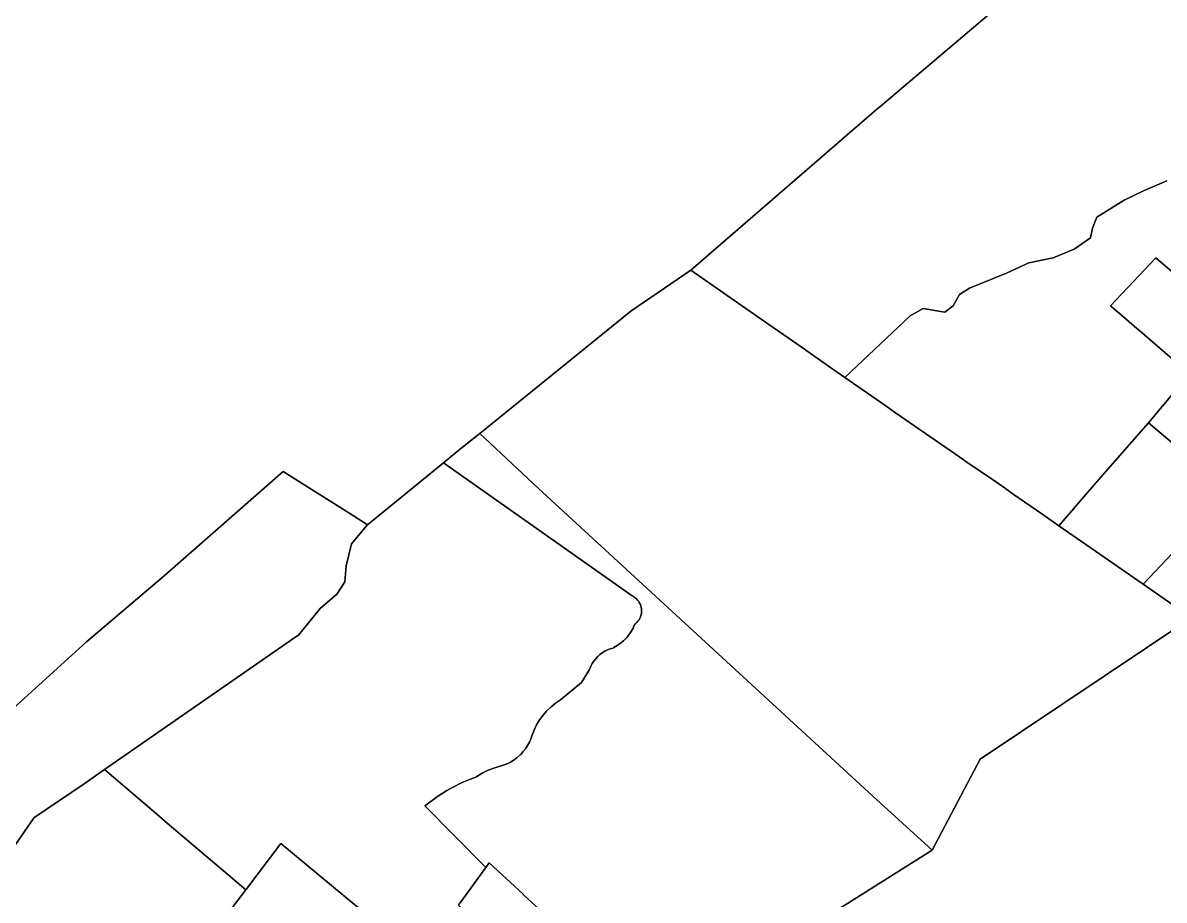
# Model space of a CAD drawing. Header units: metres. Extents: x 3 to 1005126, y 39 to 4383651.
# Drawn here: x 486528 to 487755, y 4374297 to 4375240 of the extents above; entities that cross this region are included whole.
import ezdxf

# ---------------------------------------------------------------- set-up
doc = ezdxf.new("R2010")
doc.units = ezdxf.units.M
doc.header["$MEASUREMENT"] = 0
doc.layers.add('TM_Llucmajor', color=7, linetype='Continuous')

msp = doc.modelspace()

# ---------------------------------------------------------------- linework, layer by layer
at = {"layer": 'TM_Llucmajor', "linetype": 'Continuous', "flags": 128}
for points in [[(487681.6, 4375347), (487449.1, 4375149.7), (487445.6, 4375146.7), (487245.8, 4374974), (487181.5, 4374929.9), (487019.1, 4374798.7), (486998.9, 4374782.3), (486980.2, 4374767.1), (486898.5, 4374700.5), (486878.5, 4374713.2), (486844.9, 4374734.3), (486808.1, 4374757.6), (486680.3, 4374645.7), (486596.6, 4374574.6), (486513.9, 4374499.6)], [(487757.5, 4375070.2), (487732.3, 4375059.5), (487711.5, 4375049.3), (487682, 4375031), (487677.5, 4375019.2), (487675.2, 4375008.9), (487657.7, 4374996.5), (487635.4, 4374987.4), (487609, 4374982.1), (487585.3, 4374970.8), (487545.2, 4374954.9), (487534.6, 4374947.8), (487528, 4374935.6), (487519, 4374928.9), (487495.7, 4374932.9), (487481.8, 4374925.1), (487411.6, 4374858.7), (487395, 4374870.3), (487369.4, 4374888.1), (487369.1, 4374888.4), (487316.8, 4374924.7), (487245.8, 4374974), (487445.6, 4375146.7), (487449.1, 4375149.7), (487681.6, 4375347)], [(487781.2, 4374956.9), (487745.6, 4374987.3), (487696.7, 4374935.9), (487702.4, 4374931), (487705.7, 4374928.1), (487725, 4374911.5), (487726.1, 4374910.6), (487781.9, 4374862.5), (487737.6, 4374810.1), (487684, 4374748.6), (487658.9, 4374719.9), (487657.4, 4374718.1), (487641.3, 4374699.5), (487623.1, 4374712.1), (487617.2, 4374716.2), (487592.4, 4374733.4), (487583.9, 4374739.4), (487573.3, 4374746.8), (487541.5, 4374768.5), (487535.1, 4374773), (487465.9, 4374820.9), (487454.3, 4374829), (487411.6, 4374858.7), (487481.8, 4374925.1), (487495.7, 4374932.9), (487519, 4374928.9), (487528, 4374935.6), (487534.6, 4374947.8), (487545.2, 4374954.9), (487585.3, 4374970.8), (487609, 4374982.1), (487635.4, 4374987.4), (487657.7, 4374996.5), (487675.2, 4375008.9), (487677.5, 4375019.2), (487682, 4375031), (487711.5, 4375049.3), (487732.3, 4375059.5), (487757.5, 4375070.2)], [(487779.9, 4374597.9), (487557, 4374448.7), (487505.3, 4374350.8), (487441.4, 4374408.7), (487082.3, 4374739.6), (487082.3, 4374739.6), (487019.1, 4374798.7), (487181.5, 4374929.9), (487245.8, 4374974), (487316.8, 4374924.7), (487369.1, 4374888.4), (487369.4, 4374888.1), (487395, 4374870.3), (487411.6, 4374858.7), (487454.3, 4374829), (487465.9, 4374820.9), (487535.1, 4374773), (487541.5, 4374768.5), (487573.3, 4374746.8), (487583.9, 4374739.4), (487592.4, 4374733.4), (487617.2, 4374716.2), (487623.1, 4374712.1), (487641.3, 4374699.5), (487690, 4374665.7), (487731.8, 4374636.8), (487784, 4374600.6)], [(487148.3, 4374227.1), (487066, 4374303), (487065.7, 4374303.3), (487029.2, 4374337.1), (487025.7, 4374332.3), (487025.7, 4374332.3), (486960.3, 4374398.4), (486961.1, 4374399.1), (486973.7, 4374408.4), (486983.7, 4374414.8), (486987.1, 4374416.7), (487001.1, 4374423.7), (487015.7, 4374429.5), (487017.2, 4374430.5), (487022.6, 4374433.8), (487028.3, 4374436.6), (487034.3, 4374438.9), (487044.5, 4374442), (487048.5, 4374443.5), (487052.3, 4374445.5), (487056, 4374447.7), (487059.4, 4374450.3), (487062.7, 4374453.1), (487064.3, 4374454.8), (487065.6, 4374456.3), (487068.3, 4374459.6), (487070.6, 4374463.2), (487072.7, 4374467), (487074.4, 4374471), (487075.3, 4374473.8), (487077.5, 4374479.7), (487080.2, 4374485.3), (487083.5, 4374490.7), (487087.2, 4374495.7), (487090.7, 4374499.9), (487091.3, 4374500.5), (487095.8, 4374504.8), (487100.6, 4374508.8), (487105.8, 4374512.3), (487128.4, 4374530.8), (487137.1, 4374544.8), (487137.3, 4374545.5), (487138.6, 4374548.5), (487140.1, 4374551.3), (487141.8, 4374553.9), (487143.8, 4374556.4), (487145.9, 4374558.8), (487148.3, 4374560.9), (487150.8, 4374562.8), (487153.5, 4374564.5), (487156.4, 4374565.9), (487159.3, 4374567.1), (487162.4, 4374568), (487163.3, 4374568.6), (487167, 4374570.7), (487170.5, 4374573.2), (487173.7, 4374575.9), (487176.7, 4374579), (487178.5, 4374581.2), (487179.4, 4374582.3), (487181.8, 4374585.8), (487183.9, 4374589.5), (487185.6, 4374593.3), (487186.5, 4374594), (487187.9, 4374595.3), (487189.2, 4374596.7), (487190.3, 4374598.3), (487191.2, 4374599.9), (487192, 4374601.7), (487192.5, 4374603.5), (487192.9, 4374605.3), (487193.1, 4374607.2), (487193, 4374609.1), (487192.8, 4374611), (487192.7, 4374611.5), (487192.4, 4374612.8), (487191.8, 4374614.6), (487191, 4374616.3), (487190, 4374618), (487188.8, 4374619.5), (487187.5, 4374620.9), (487186.1, 4374622.1), (487184.5, 4374623.2), (487182.9, 4374624.1), (486980.2, 4374767.1), (486998.9, 4374782.3), (487019.1, 4374798.7), (487082.3, 4374739.6), (487441.4, 4374408.7), (487505.3, 4374350.8), (487317.5, 4374232.6)], [(486954, 4374234.6), (486805.6, 4374358.1), (486767.7, 4374308), (486748.4, 4374324.5), (486683.4, 4374379.9), (486669.4, 4374391.8), (486669.4, 4374391.8), (486616.1, 4374437.3), (486820.5, 4374579.2), (486824.3, 4374581.9), (486847.8, 4374610.4), (486865.6, 4374625.9), (486869.8, 4374632.4), (486874.1, 4374639.2), (486875.8, 4374656.2), (486881.3, 4374680.1), (486897.8, 4374699.7), (486898.5, 4374700.5), (486980.2, 4374767.1), (487182.9, 4374624.1), (487184.5, 4374623.2), (487186.1, 4374622.1), (487187.5, 4374620.9), (487188.8, 4374619.5), (487190, 4374618), (487191, 4374616.3), (487191.8, 4374614.6), (487192.4, 4374612.8), (487192.7, 4374611.5), (487192.8, 4374611), (487193, 4374609.1), (487193.1, 4374607.2), (487192.9, 4374605.3), (487192.5, 4374603.5), (487192, 4374601.7), (487191.2, 4374599.9), (487190.3, 4374598.3), (487189.2, 4374596.7), (487187.9, 4374595.3), (487186.5, 4374594), (487185.6, 4374593.3), (487183.9, 4374589.5), (487181.8, 4374585.8), (487179.4, 4374582.3), (487178.5, 4374581.2), (487176.7, 4374579), (487173.7, 4374575.9), (487170.5, 4374573.2), (487167, 4374570.7), (487163.3, 4374568.6), (487162.4, 4374568), (487159.3, 4374567.1), (487156.4, 4374565.9), (487153.5, 4374564.5), (487150.8, 4374562.8), (487148.3, 4374560.9), (487145.9, 4374558.8), (487143.8, 4374556.4), (487141.8, 4374553.9), (487140.1, 4374551.3), (487138.6, 4374548.5), (487137.3, 4374545.5), (487137.1, 4374544.8), (487128.4, 4374530.8), (487105.8, 4374512.3), (487100.6, 4374508.8), (487095.8, 4374504.8), (487091.3, 4374500.5), (487090.7, 4374499.9), (487087.2, 4374495.7), (487083.5, 4374490.7), (487080.2, 4374485.3), (487077.5, 4374479.7), (487075.3, 4374473.8), (487074.4, 4374471), (487072.7, 4374467), (487070.6, 4374463.2), (487068.3, 4374459.6), (487065.6, 4374456.3), (487064.3, 4374454.8), (487062.7, 4374453.1), (487059.4, 4374450.3), (487056, 4374447.7), (487052.3, 4374445.5), (487048.5, 4374443.5), (487044.5, 4374442), (487034.3, 4374438.9), (487028.3, 4374436.6), (487022.6, 4374433.8), (487017.2, 4374430.5), (487015.7, 4374429.5), (487001.1, 4374423.7), (486987.1, 4374416.7), (486983.7, 4374414.8), (486973.7, 4374408.4), (486961.1, 4374399.1), (486960.3, 4374398.4), (487025.7, 4374332.3), (486998.2, 4374294.3)], [(486513.9, 4374499.6), (486596.6, 4374574.6), (486680.3, 4374645.7), (486808.1, 4374757.6), (486844.9, 4374734.3), (486878.5, 4374713.2), (486898.5, 4374700.5), (486897.8, 4374699.7), (486881.3, 4374680.1), (486875.8, 4374656.2), (486874.1, 4374639.2), (486869.8, 4374632.4), (486865.6, 4374625.9), (486847.8, 4374610.4), (486824.3, 4374581.9), (486820.5, 4374579.2), (486616.1, 4374437.3), (486594.3, 4374422.2), (486540.1, 4374385.5), (486539.7, 4374384.9), (486482.3, 4374302.3)], [(487317.5, 4374232.6), (487505.3, 4374350.8), (487557, 4374448.7), (487779.9, 4374597.9)], [(486482.3, 4374302.3), (486539.7, 4374384.9), (486540.1, 4374385.5), (486594.3, 4374422.2), (486616.1, 4374437.3), (486669.4, 4374391.8), (486683.4, 4374379.9), (486748.4, 4374324.5), (486767.7, 4374308), (486743.5, 4374276.4), (486705.7, 4374226.8), (486706.6, 4374219), (486627.1, 4374113.8), (486585.1, 4374058.2), (486530.4, 4373925.8), (486530.1, 4373926.1), (486528, 4373927.2)], [(486743.5, 4374276.4), (486767.7, 4374308), (486805.6, 4374358.1), (486954, 4374234.6)]]:
    msp.add_lwpolyline(points, dxfattribs=at)
for points in [[(487702.4, 4374931), (487696.7, 4374935.9), (487745.6, 4374987.3), (487781.2, 4374956.9), (487781.6, 4374956.5), (487786.9, 4374951.8), (487808.4, 4374933.1), (487820.1, 4374922.8), (487820.5, 4374922.4), (487827.6, 4374916.3), (487781.9, 4374862.5), (487726.1, 4374910.6), (487725, 4374911.5), (487705.7, 4374928.1), (487702.4, 4374931)], [(487790.8, 4374765.1), (487737.6, 4374810.1), (487781.9, 4374862.5), (487811.9, 4374836.6), (487865.7, 4374790.2), (487821, 4374739.5), (487790.8, 4374765.1)], [(487690, 4374665.7), (487641.3, 4374699.5), (487657.4, 4374718.1), (487658.9, 4374719.9), (487684, 4374748.6), (487737.6, 4374810.1), (487790.8, 4374765.1), (487821, 4374739.5), (487778.7, 4374690), (487780.9, 4374688.1), (487776.8, 4374683.8), (487731.8, 4374636.8), (487690, 4374665.7)], [(487784, 4374600.6), (487731.8, 4374636.8), (487776.8, 4374683.8), (487780.9, 4374688.1), (487861, 4374623), (487819.8, 4374575.8), (487784, 4374600.6)], [(487013.2, 4374274.8), (486996.2, 4374291.7), (486996.8, 4374292.5), (486998.2, 4374294.3), (487025.7, 4374332.3), (487029.2, 4374337.1), (487065.7, 4374303.3), (487066, 4374303), (487148.3, 4374227.1), (487100.7, 4374180.6), (487064.7, 4374223.4), (487013.7, 4374274.2), (487013.4, 4374274.6), (487013.2, 4374274.8)]]:
    msp.add_lwpolyline(points, close=True, dxfattribs=at)

doc.saveas('drawing.dxf')
